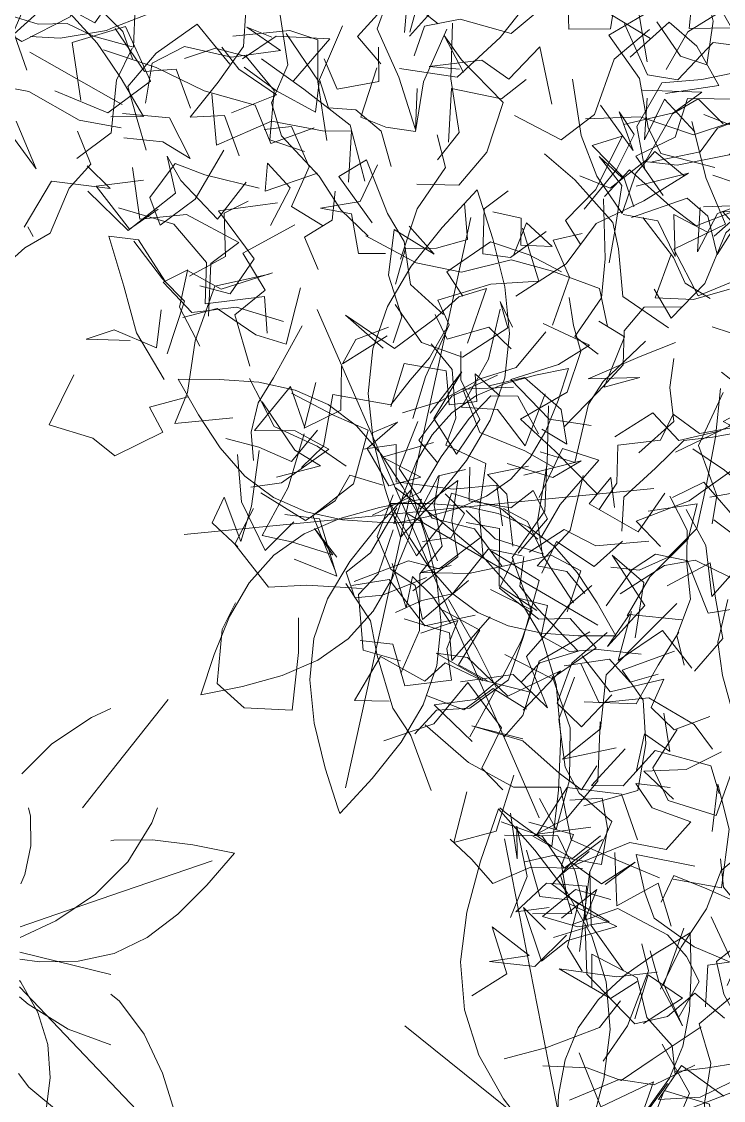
# Model space of a CAD drawing. Header units: metres. Extents: x 0 to 46.1, y -33.1 to 1.9.
# Drawn here: x 39.933 to 40.457, y -10.218 to -9.414 of the extents above; entities that cross this region are included whole.
import ezdxf

# ---------------------------------------------------------------- set-up
doc = ezdxf.new("R2010")
doc.units = ezdxf.units.M
doc.header["$LTSCALE"] = 0.02
doc.layers.add('AB_EXT_MASSIF', color=8, linetype='Continuous', lineweight=9)
doc.layers.add('BLOC_FEUILLAGE', color=7, linetype='Continuous', lineweight=13)
doc.layers.add('ARCHIBOOKS_ARBRE', color=7, linetype='Continuous')

# ---------------------------------------------------------------- blocks, each defined once
blk = doc.blocks.new('AB_ALPHA_7b87773eaf7dd805')
at = {"layer": 'BLOC_FEUILLAGE', "color": 8, "lineweight": 13, "true_color": 0x878787, "transparency": 33554572}
for points in [[(-1.9432, 0.1888), (-1.8709, 0.2701), (-1.7822, 0.2769), (-1.7895, 0.3814), (-1.8511, 0.4406), (-1.9128, 0.4147), (-2.0226, 0.4245)], [(-2.4242, 0.4027), (-2.458, 0.3501), (-2.427, 0.2421), (-2.4918, 0.2689), (-2.5302, 0.2136), (-2.6086, 0.2566), (-2.5844, 0.3381)], [(-1.5534, 0.4102), (-1.6059, 0.3287), (-1.5527, 0.3057), (-1.569, 0.2023), (-1.6466, 0.202), (-1.6481, 0.2623)], [(-2.4599, 0.1465), (-2.4777, 0.1974), (-2.5455, 0.264), (-2.5336, 0.319), (-2.468, 0.2927), (-2.4539, 0.3673), (-2.3782, 0.3481)], [(-1.5003, 0.1407), (-1.5188, 0.2464), (-1.5573, 0.338), (-1.609, 0.3725), (-1.6589, 0.3432)], [(-1.4689, 0.3665), (-1.4363, 0.3017), (-1.3923, 0.2772), (-1.3774, 0.2168), (-1.3891, 0.1352), (-1.4382, 0.1513), (-1.4827, 0.2153)], [(-2.4165, 0.355), (-2.4429, 0.2971), (-2.5402, 0.3029), (-2.5762, 0.2248), (-2.666, 0.179), (-2.7613, 0.2359), (-2.7706, 0.3072)], [(-2.4664, 0.3501), (-2.4551, 0.245), (-2.4581, 0.1682), (-2.5323, 0.1885), (-2.5817, 0.2121), (-2.6356, 0.2113), (-2.6841, 0.2258)], [(-2.261, -0.0344), (-2.2882, 0.0409), (-2.3526, 0.0378), (-2.3002, 0.103), (-2.253, 0.1694), (-2.2484, 0.2369), (-2.248, 0.3253)], [(-1.953, 0.1957), (-1.9446, 0.2896), (-1.8933, 0.2805), (-1.8392, 0.329), (-1.761, 0.2922), (-1.6642, 0.325)], [(-1.4944, 0.1841), (-1.5715, 0.2309), (-1.5846, 0.2969), (-1.6315, 0.3371)], [(-2.6293, 0.2392), (-2.6941, 0.1809), (-2.7442, 0.1844), (-2.8412, 0.1912), (-2.8409, 0.2524), (-2.9131, 0.258), (-2.8773, 0.3056)], [(-1.2695, 0.2115), (-1.3238, 0.2546), (-1.3355, 0.3058), (-1.4136, 0.2883), (-1.4224, 0.2032), (-1.342, 0.2043), (-1.3091, 0.1591)], [(-1.9292, 0.0911), (-1.9322, 0.0147), (-1.9636, 0.1122), (-2.004, 0.2027), (-1.9705, 0.2952)], [(-1.9429, 0.1961), (-1.9176, 0.2891), (-1.8684, 0.2754), (-1.8073, 0.2904)], [(-2.6468, 0.2777), (-2.6804, 0.1994), (-2.6894, 0.1238), (-2.7036, 0.029), (-2.6395, -0.0587), (-2.6764, 0.0303)], [(-1.8899, 0.2117), (-1.9652, 0.2712), (-2.0405, 0.1881), (-1.9968, 0.1369)], [(-1.9619, 0.1282), (-1.8549, 0.1126), (-1.7747, 0.1861), (-1.7124, 0.2655)], [(-1.9348, 0.1518), (-1.9156, 0.2074), (-1.8488, 0.2204), (-1.7543, 0.1936), (-1.6688, 0.2649)], [(-2.0207, -0.1839), (-2.0716, -0.1352), (-2.112, -0.0721), (-2.1818, 0.0027), (-2.201, 0.0646), (-2.17, 0.1352), (-2.187, 0.244)], [(-1.3745, -0.0559), (-1.4752, -0.0301), (-1.4985, 0.0184), (-1.5148, 0.1099), (-1.5717, 0.1903), (-1.4977, 0.2341)], [(-1.2335, 0.1153), (-1.3067, 0.1399), (-1.3615, 0.2362), (-1.4246, 0.1968), (-1.4652, 0.1265)], [(-2.481, 0.0175), (-2.5593, 0.0324), (-2.653, 0.0854), (-2.7572, 0.1055), (-2.7011, 0.1531), (-2.6845, 0.2058), (-2.6566, 0.1255)], [(-2.556, 0.0685), (-2.5724, 0.1767), (-2.473, 0.2068), (-2.4263, 0.1046), (-2.5056, 0.0456), (-2.6044, 0.0866)], [(-2.4924, 0.2031), (-2.4373, 0.1227), (-2.3787, 0.1273), (-2.3516, 0.0543)], [(-2.2785, 0.1367), (-2.339, 0.2109), (-2.4157, 0.1573), (-2.4683, 0.0946), (-2.4513, 0.0336), (-2.4346, -0.0241)], [(-2.1998, 0.1871), (-2.2467, 0.2057), (-2.1837, 0.162), (-2.2751, 0.1497), (-2.3628, 0.1692), (-2.4229, 0.1381), (-2.4356, 0.0636)], [(-1.9775, -0.0546), (-1.9962, 0.0116), (-2.0433, 0.0511), (-2.0943, 0.0554), (-2.1111, 0.1082), (-2.0682, 0.2082)], [(-2.0044, 0.1299), (-2.0343, 0.0377), (-1.9878, 0.0188), (-1.9326, 0.0107), (-1.9175, 0.1035), (-1.8742, 0.2019)], [(-1.8632, 0.2129), (-1.8664, 0.109), (-1.851, 0.0094), (-1.8912, -0.042)], [(-1.5427, 0.212), (-1.4997, 0.1169), (-1.4433, 0.1075), (-1.3776, 0.1769), (-1.2948, 0.1666), (-1.2322, 0.1462)], [(-1.5323, 0.1496), (-1.4594, 0.2149), (-1.4078, 0.1699), (-1.3669, 0.0969), (-1.4661, 0.0821)], [(-2.2725, 0.1889), (-2.1668, 0.1993), (-2.1144, 0.1822), (-2.1144, 0.1035), (-2.0976, -0.0061)], [(-2.1597, 0.1054), (-2.092, 0.1839), (-2.192, 0.1885), (-2.2546, 0.1462)], [(-2.1734, 0.1936), (-2.1119, 0.1031), (-2.1186, 0.0473), (-2.1912, 0.0865), (-2.2514, 0.1307)], [(-1.93, -0.0871), (-1.8517, -0.0892), (-1.7996, -0.0276), (-1.7687, 0.0651), (-1.8467, 0.1447), (-1.8787, 0.1899), (-1.8429, 0.1213)], [(-1.4964, 0.201), (-1.5623, 0.1459), (-1.5987, 0.0427), (-1.6606, -0.0047), (-1.7478, 0.0405)], [(-2.4603, 0.1662), (-2.4894, 0.1069), (-2.4995, 0.0082), (-2.5634, -0.0395)], [(-2.5139, 0.163), (-2.4159, 0.1303), (-2.3261, 0.087), (-2.231, 0.0602), (-2.2018, -0.0115), (-2.1211, 0.0176)], [(-2.1389, -0.0265), (-2.204, -0.0047), (-2.1958, 0.0872), (-2.2479, 0.1509), (-2.305, 0.1666), (-2.3628, 0.1474)], [(-2.275, 0.0459), (-2.1915, 0.0791), (-2.2618, 0.1271), (-2.293, 0.1683)], [(-2.1026, 0.1463), (-2.0785, 0.0902), (-2.0006, 0.1042), (-2.0013, 0.168)], [(-1.8504, 0.127), (-1.9068, 0.1323), (-1.8086, 0.1439), (-1.7582, 0.1086), (-1.7007, 0.1688), (-1.678, 0.0617)], [(-2.0269, -0.0819), (-2.0543, 0.0227), (-2.1404, 0.0901), (-2.2196, 0.1467)], [(-1.3057, 0.1275), (-1.3985, 0.1077), (-1.4732, 0.1018), (-1.5197, 0.0204), (-1.5047, -0.0595)], [(-1.3427, 0.1356), (-1.2907, 0.0473), (-1.3692, 0.0172), (-1.4015, -0.0269), (-1.492, -0.0456)], [(-1.871, -0.0089), (-1.865, 0.091), (-1.7722, 0.0721), (-1.7259, 0.108)], [(-1.6395, 0.1086), (-1.6238, 0.0038), (-1.5943, -0.0726), (-1.5472, -0.142), (-1.5214, -0.067), (-1.4861, -0.0263), (-1.4307, -0.0723)], [(-1.2089, 0.1184), (-1.2234, 0.0344), (-1.3256, 0.0714), (-1.4253, 0.0725), (-1.4485, 0.0007), (-1.5219, -0.035), (-1.4704, -0.1085)], [(-2.3121, 0.081), (-2.3033, -0.0144), (-2.201, 0.03), (-2.1057, 0.0125), (-2.0514, 0.0116), (-2.057, -0.0835)], [(-1.5443, 0.0241), (-1.4517, 0.0456), (-1.3985, 0.0846), (-1.5095, 0.0879)], [(-1.6258, -0.072), (-1.5694, -0.0949), (-1.5025, -0.0427), (-1.4532, 0.044), (-1.4054, 0.072), (-1.3588, 0.0254)], [(-1.5004, 0.073), (-1.5053, -0.0044), (-1.4681, 0.0713), (-1.4117, 0.0103)], [(-2.4784, 0.0443), (-2.3907, 0.0364), (-2.3525, -0.0396), (-2.4031, -0.0081), (-2.4762, -0.0007)], [(-1.6182, -0.1338), (-1.557, -0.0593), (-1.5248, 0.0055), (-1.5528, 0.0474), (-1.5263, -0.0247), (-1.5872, 0.0601)], [(-1.2803, -0.0432), (-1.2402, 0.0092), (-1.2844, 0.046), (-1.3429, 0.0281), (-1.4143, 0.0046), (-1.5138, 0.0386), (-1.6154, 0.0343)], [(-1.3947, 0.0428), (-1.309, 0.009), (-1.2566, -0.0873), (-1.3088, 0.0052), (-1.3479, -0.0326), (-1.4448, -0.0521), (-1.5057, -0.0452)], [(-1.2598, -0.2499), (-1.3418, -0.2694), (-1.4055, -0.2952), (-1.4509, -0.2085), (-1.3546, -0.162), (-1.3903, -0.0769), (-1.4174, 0.0299)], [(-2.5625, 0.0118), (-2.5373, -0.0502), (-2.578, -0.0949), (-2.6133, -0.1784), (-2.6606, -0.206), (-2.7114, -0.2514)], [(-2.2144, 0.0145), (-2.1636, 0.02), (-2.1304, -0.055), (-2.1634, -0.1287), (-2.1056, -0.1645)], [(-1.8922, 0.005), (-1.8764, -0.0561), (-1.9289, -0.1335), (-1.9603, -0.2274)], [(-1.6256, -0.1985), (-1.6528, -0.1551), (-1.596, -0.097), (-1.5474, 0.0025), (-1.603, -0.015), (-1.5434, -0.0762), (-1.5256, -0.1297)], [(-1.1501, -0.0089), (-1.2528, -0.0525), (-1.2986, -0.128), (-1.354, -0.178), (-1.3929, -0.2722), (-1.4555, -0.337), (-1.4876, -0.2832)], [(-1.1908, -0.0099), (-1.2794, -0.0409), (-1.2118, -0.0756), (-1.179, -0.1437), (-1.2691, -0.1399), (-1.3598, -0.1385), (-1.2982, -0.2075)], [(-2.543, -0.1002), (-2.4678, -0.1737), (-2.3796, -0.104), (-2.3951, -0.0348), (-2.37, -0.0801), (-2.3011, -0.1525), (-2.2482, -0.0833)], [(-2.2236, -0.0944), (-2.325, -0.0698), (-2.3804, -0.0484), (-2.4274, -0.1122), (-2.4085, -0.1637), (-2.3431, -0.1155), (-2.2896, -0.0239)], [(-1.4609, -0.3551), (-1.5456, -0.2967), (-1.5539, -0.2079), (-1.5642, -0.1589), (-1.6355, -0.0794), (-1.6917, -0.0307)], [(-1.5712, -0.234), (-1.5607, -0.1751), (-1.5476, -0.0896), (-1.5899, -0.0356), (-1.5477, -0.0751)], [(-2.5444, -0.0528), (-2.5013, -0.0956), (-2.6107, -0.0816), (-2.6617, -0.1675)], [(-2.4598, -0.0559), (-2.4461, -0.1525), (-2.3592, -0.144), (-2.2616, -0.1959), (-2.3138, -0.2352), (-2.3181, -0.3335)], [(-2.1152, -0.0666), (-2.2123, -0.1004), (-2.2079, -0.0483), (-2.1657, -0.0942), (-2.2023, -0.1642)], [(-1.9881, -0.2163), (-2.0385, -0.2165), (-2.0518, -0.1423), (-2.1096, -0.1323), (-2.0356, -0.1196), (-2.0032, -0.0513)], [(-2.0128, -0.1593), (-2.0753, -0.0732), (-2.0237, -0.0416), (-1.9848, -0.142), (-1.9534, -0.194), (-1.9419, -0.2741), (-1.88, -0.3301)], [(-2.4394, -0.08), (-2.5277, -0.0912), (-2.4655, -0.1709), (-2.4119, -0.134)], [(-1.5211, -0.0907), (-1.4232, -0.0669), (-1.5066, -0.1182), (-1.5953, -0.1606), (-1.6517, -0.2359), (-1.7453, -0.2959)], [(-1.3953, -0.1294), (-1.3097, -0.1265), (-1.4092, -0.1652), (-1.4583, -0.1274), (-1.5332, -0.0607), (-1.5801, -0.1105)], [(-1.1306, -0.3541), (-1.2009, -0.2844), (-1.2442, -0.1807), (-1.2974, -0.098), (-1.3781, -0.0706)], [(-1.7595, -0.0999), (-1.8043, -0.1332), (-1.8065, -0.217), (-1.7551, -0.2242), (-1.689, -0.1752)], [(-2.3536, -0.2586), (-2.2864, -0.2219), (-2.2892, -0.1416), (-2.2441, -0.119)], [(-2.0819, -0.1006), (-2.0878, -0.1543), (-2.1392, -0.1858), (-2.1137, -0.2465)], [(-1.5819, -0.1146), (-1.579, -0.2264), (-1.5856, -0.2992), (-1.6354, -0.3712), (-1.5919, -0.4042)], [(-1.5298, -0.1491), (-1.4262, -0.1131), (-1.3873, -0.1466), (-1.3702, -0.2187), (-1.3146, -0.131), (-1.3759, -0.1842)], [(-1.1575, -0.1969), (-1.2279, -0.2406), (-1.2287, -0.1678), (-1.299, -0.1158), (-1.3697, -0.1422), (-1.4068, -0.2132), (-1.4014, -0.1309)], [(-2.2085, -0.365), (-2.2138, -0.2965), (-2.3246, -0.3106), (-2.3216, -0.2336), (-2.3829, -0.1616), (-2.4859, -0.1314)], [(-2.1897, -0.1221), (-2.2994, -0.1369), (-2.233, -0.2266), (-2.2777, -0.2919), (-2.3343, -0.2766)], [(-1.9696, -0.2735), (-1.951, -0.2074), (-1.8933, -0.2063), (-1.8351, -0.1907), (-1.8409, -0.1227)], [(-1.7488, -0.2183), (-1.7252, -0.1596), (-1.6774, -0.2034), (-1.736, -0.201), (-1.7356, -0.1508), (-1.7884, -0.139)], [(-1.5453, -0.1435), (-1.4808, -0.1557), (-1.4481, -0.2222), (-1.4505, -0.1437), (-1.388, -0.1767)], [(-1.3833, -0.3006), (-1.4295, -0.2716), (-1.4517, -0.2238), (-1.5084, -0.1492)], [(-2.157, -0.1632), (-2.2544, -0.2159), (-2.2125, -0.2846), (-2.269, -0.331), (-2.2412, -0.4265)], [(-1.9742, -0.383), (-1.9575, -0.3347), (-1.9828, -0.2567), (-1.9722, -0.1715), (-1.8977, -0.2176), (-1.9441, -0.1653)], [(-1.7328, -0.1692), (-1.7023, -0.2683), (-1.7922, -0.2738), (-1.8908, -0.3034), (-1.8693, -0.3498), (-1.9134, -0.4465), (-1.9371, -0.5245)], [(-1.6771, -0.3499), (-1.6454, -0.2607), (-1.6759, -0.1919), (-1.6214, -0.1793)], [(-2.3997, -0.2673), (-2.4487, -0.1911), (-2.5041, -0.1843), (-2.4759, -0.2772), (-2.4523, -0.3645), (-2.4005, -0.4513)], [(-2.4576, -0.1933), (-2.4041, -0.2637), (-2.363, -0.3055), (-2.3949, -0.4034)], [(-2.0249, -0.1837), (-1.9313, -0.2339), (-1.8468, -0.2512), (-1.7538, -0.2284), (-1.677, -0.2494), (-1.5894, -0.2815), (-1.5746, -0.3524)], [(-1.6603, -0.251), (-1.7206, -0.2192), (-1.7924, -0.1945), (-1.8737, -0.2506), (-1.8441, -0.2962)], [(-1.4564, -0.2195), (-1.4856, -0.2989), (-1.4144, -0.3026), (-1.3468, -0.2829)], [(-2.3566, -0.247), (-2.4029, -0.2701), (-2.3493, -0.3263), (-2.2657, -0.3169), (-2.1786, -0.3436)], [(-2.2051, -0.2548), (-2.3062, -0.2774), (-2.3432, -0.3792), (-2.3572, -0.4758), (-2.3806, -0.5337), (-2.2731, -0.5228)], [(-2.3344, -0.3894), (-2.3725, -0.3168), (-2.3572, -0.2481), (-2.2946, -0.2832), (-2.1991, -0.2528)], [(-2.1467, -0.2807), (-2.1731, -0.3855), (-2.2301, -0.3683), (-2.302, -0.3189), (-2.3658, -0.3356)], [(-1.3791, -0.353), (-1.3113, -0.3757), (-1.2642, -0.332), (-1.2866, -0.2656), (-1.2307, -0.2934)], [(-1.9927, -0.3928), (-2.0627, -0.3318), (-1.9715, -0.3936), (-1.8976, -0.3391), (-1.8518, -0.2971), (-1.7999, -0.282), (-1.8351, -0.3835)], [(-1.6459, -0.2986), (-1.6379, -0.3508), (-1.6242, -0.3992), (-1.6494, -0.4748), (-1.7366, -0.5253), (-1.6721, -0.5851), (-1.5944, -0.664)], [(-2.4065, -0.3217), (-2.4153, -0.3925), (-2.4938, -0.3591), (-2.5464, -0.3763), (-2.4641, -0.3788)], [(-1.7517, -0.354), (-1.7742, -0.3058), (-1.7601, -0.3551), (-1.845, -0.4101), (-1.9211, -0.3824), (-1.9703, -0.3115)], [(-1.7748, -0.3205), (-1.7962, -0.4138), (-1.8467, -0.5033), (-1.7796, -0.5076), (-1.7277, -0.5754), (-1.6904, -0.4781)], [(-1.4371, -0.316), (-1.5059, -0.3164), (-1.5435, -0.3609), (-1.5454, -0.4243), (-1.592, -0.4745), (-1.6551, -0.5397)], [(-1.8956, -0.3302), (-1.8732, -0.3764), (-1.7954, -0.354), (-1.7541, -0.3944)], [(-2.2341, -0.6023), (-2.2385, -0.5499), (-2.2258, -0.495), (-2.1968, -0.4485), (-2.1433, -0.3515)], [(-1.8765, -0.3591), (-1.906, -0.4108), (-1.9424, -0.4526), (-1.9783, -0.4985), (-2.0861, -0.4796), (-2.1035, -0.5755), (-2.1451, -0.6156)], [(-1.9854, -0.3701), (-2.0684, -0.4222), (-2.0435, -0.3768), (-1.9826, -0.3539)], [(-1.6046, -0.5373), (-1.6832, -0.5252), (-1.7549, -0.4514), (-1.6659, -0.4233), (-1.608, -0.3877), (-1.6943, -0.3468)], [(-1.4478, -0.3827), (-1.5138, -0.4087), (-1.6107, -0.4505), (-1.5144, -0.448), (-1.5807, -0.4655), (-1.5426, -0.3721), (-1.5907, -0.3425)], [(-1.9566, -0.5137), (-1.8868, -0.4928), (-1.8118, -0.4504), (-1.7447, -0.4288), (-1.6896, -0.3629)], [(-1.5034, -0.3803), (-1.5828, -0.455), (-1.6098, -0.4972), (-1.6352, -0.6063), (-1.7001, -0.5866)], [(-1.8478, -0.3992), (-1.8481, -0.452), (-1.8124, -0.5262), (-1.8561, -0.591), (-1.8979, -0.5242), (-1.8459, -0.4372), (-1.9048, -0.514)], [(-1.9033, -0.385), (-1.8639, -0.4331), (-1.8572, -0.5234), (-1.8758, -0.5739), (-1.8015, -0.6084), (-1.8139, -0.6976), (-1.8062, -0.7836)], [(-1.7742, -0.4825), (-1.8209, -0.4407), (-1.818, -0.4927), (-1.8693, -0.4986), (-1.8751, -0.4353), (-1.9536, -0.4214), (-1.978, -0.5024)], [(-1.5162, -0.5884), (-1.4505, -0.5299), (-1.4582, -0.4665), (-1.4509, -0.4125)], [(-2.1178, -0.4571), (-2.1399, -0.5425), (-2.0717, -0.5085), (-2.0701, -0.4267)], [(-1.362, -0.4376), (-1.2904, -0.4939), (-1.3589, -0.5301), (-1.2641, -0.5798), (-1.2984, -0.6758), (-1.2782, -0.7691), (-1.2386, -0.8112)], [(-2.3565, -0.484), (-2.4282, -0.5032), (-2.4035, -0.5496), (-2.4925, -0.5938), (-2.5335, -0.5607), (-2.6154, -0.5361), (-2.5693, -0.4429)], [(-2.2417, -0.4495), (-2.196, -0.5392), (-2.1155, -0.5758), (-2.0613, -0.6134)], [(-1.8908, -0.6074), (-1.926, -0.5648), (-1.8648, -0.4828), (-1.7794, -0.4435)], [(-1.7952, -0.463), (-1.7293, -0.4479), (-1.6611, -0.5076), (-1.6503, -0.5719), (-1.6969, -0.5443)], [(-2.1384, -0.5414), (-2.1652, -0.4648), (-2.2323, -0.5468), (-2.1568, -0.5475), (-2.0937, -0.5812), (-2.1818, -0.6442), (-2.2395, -0.6522)], [(-2.0826, -0.8067), (-2.1238, -0.7051), (-2.0476, -0.6463), (-2.0207, -0.5462), (-2.0837, -0.5189), (-2.1632, -0.4772)], [(-2.0126, -0.7044), (-1.9238, -0.6618), (-1.8844, -0.5954), (-1.8324, -0.5241), (-1.7916, -0.4817), (-1.7413, -0.4827), (-1.703, -0.5527)], [(-1.7495, -0.4658), (-1.8438, -0.4697), (-1.8127, -0.5503), (-1.7287, -0.5842), (-1.675, -0.6152)], [(-1.5681, -0.8014), (-1.5156, -0.8073), (-1.4611, -0.783), (-1.4079, -0.7294), (-1.3903, -0.6501), (-1.3734, -0.5593), (-1.3636, -0.4684)], [(-1.3586, -0.4756), (-1.4048, -0.5746), (-1.3709, -0.6681), (-1.3791, -0.7207)], [(-2.1913, -0.6338), (-2.1092, -0.6122), (-2.1571, -0.583), (-2.2179, -0.493)], [(-1.6847, -0.5006), (-1.6868, -0.6076), (-1.7046, -0.7164), (-1.6958, -0.7791), (-1.6378, -0.8681)], [(-1.4476, -0.5873), (-1.348, -0.5393), (-1.3063, -0.4897), (-1.233, -0.4913), (-1.2691, -0.5373), (-1.2798, -0.6247)], [(-1.5899, -0.6938), (-1.5571, -0.6448), (-1.5549, -0.574), (-1.4754, -0.5649), (-1.4518, -0.5164), (-1.4028, -0.5522), (-1.2936, -0.5328)], [(-1.5605, -0.5582), (-1.4902, -0.5134), (-1.4416, -0.5655), (-1.3637, -0.5471)], [(-1.1973, -0.5201), (-1.2989, -0.545), (-1.3789, -0.5588), (-1.4321, -0.565), (-1.4848, -0.6171), (-1.5438, -0.6707), (-1.5475, -0.734)], [(-2.0129, -0.5509), (-1.9656, -0.5308), (-2.0225, -0.5803), (-1.9822, -0.6495), (-1.9225, -0.6333), (-1.9936, -0.5963), (-1.899, -0.5688)], [(-1.9277, -0.53), (-1.9627, -0.6175), (-1.9011, -0.7102), (-1.8224, -0.7301), (-1.771, -0.8005)], [(-2.2859, -0.5618), (-2.2244, -0.5775), (-2.1636, -0.6046), (-2.1148, -0.5458)], [(-2.1396, -0.5528), (-2.1698, -0.6527), (-2.2179, -0.7424), (-2.1633, -0.7545), (-2.0865, -0.7784), (-2.1205, -0.7292), (-2.079, -0.7827)], [(-2.0301, -0.5817), (-1.9682, -0.573), (-1.9685, -0.6424), (-1.8623, -0.6562), (-1.7804, -0.6484), (-1.7701, -0.7246)], [(-1.7021, -0.6714), (-1.6586, -0.5804), (-1.5903, -0.6019), (-1.6624, -0.6846), (-1.6984, -0.747)], [(-1.4532, -0.6715), (-1.3948, -0.6431), (-1.3246, -0.724), (-1.2868, -0.6805), (-1.3564, -0.6203), (-1.4152, -0.5808)], [(-2.224, -0.5836), (-2.2379, -0.6876), (-2.2577, -0.7534), (-2.2888, -0.6712), (-2.3114, -0.7186), (-2.2636, -0.7638)], [(-2.2639, -0.5913), (-2.2568, -0.6794), (-2.2123, -0.7701), (-2.1591, -0.7168)], [(-1.7617, -0.6084), (-1.6766, -0.6345), (-1.6233, -0.6031), (-1.7302, -0.6297)], [(-1.8911, -0.7897), (-1.927, -0.7019), (-1.8895, -0.6314), (-1.8393, -0.6192)], [(-1.8312, -0.6151), (-1.8325, -0.6775), (-1.7548, -0.6906), (-1.7132, -0.6586), (-1.6864, -0.7116), (-1.7407, -0.7753)], [(-1.7508, -0.762), (-1.762, -0.665), (-1.7983, -0.6289), (-1.7218, -0.613)], [(-1.6873, -0.6076), (-1.6915, -0.6964), (-1.7521, -0.7831), (-1.7157, -0.8855)], [(-1.4758, -0.7626), (-1.5207, -0.7154), (-1.4221, -0.6775), (-1.3378, -0.6174), (-1.3247, -0.6724)], [(-2.2205, -0.663), (-2.1374, -0.7146), (-2.0821, -0.6775), (-2.0544, -0.63), (-1.9932, -0.6483)], [(-1.9598, -0.999), (-1.9251, -0.9198), (-1.924, -0.8141), (-1.8824, -0.7624), (-1.8976, -0.6864), (-1.8883, -0.6318)], [(-1.9242, -0.6926), (-1.8532, -0.6401), (-1.8647, -0.7142), (-1.8531, -0.782), (-1.937, -0.8457)], [(-1.6164, -0.8506), (-1.6502, -0.8096), (-1.7057, -0.7991), (-1.6442, -0.733), (-1.62, -0.6307)], [(-1.5611, -0.69), (-1.5682, -0.6344), (-1.6083, -0.6832), (-1.5172, -0.7354), (-1.4678, -0.6632)], [(-1.9716, -0.7069), (-1.9306, -0.7802), (-1.8817, -0.7187), (-1.8654, -0.6637), (-1.772, -0.6924), (-1.7042, -0.7491)], [(-1.3763, -0.713), (-1.3122, -0.7612), (-1.303, -0.8165), (-1.267, -0.7462), (-1.2962, -0.6556), (-1.3839, -0.6708)], [(-1.8336, -0.8264), (-1.919, -0.8991), (-1.9327, -0.8355), (-1.9784, -0.8054), (-2.0039, -0.7442), (-1.9741, -0.6668)], [(-1.8768, -0.6646), (-1.8408, -0.7011), (-1.8658, -0.7464), (-1.9192, -0.7533)], [(-1.5375, -0.8923), (-1.4954, -0.8197), (-1.4243, -0.7487), (-1.4071, -0.6834), (-1.4987, -0.6969)], [(-1.4583, -0.669), (-1.4262, -0.7323), (-1.4267, -0.787), (-1.3865, -0.8872), (-1.2905, -0.8717), (-1.2194, -0.883)], [(-2.0317, -0.8411), (-2.1348, -0.8352), (-2.2061, -0.8388), (-2.2689, -0.7585), (-2.2345, -0.6923)], [(-2.1582, -0.7868), (-2.079, -0.8181), (-2.111, -0.7115), (-2.176, -0.7033)], [(-1.9117, -0.8205), (-1.994, -0.8534), (-2.0452, -0.8587), (-2.0617, -0.8109), (-2.0163, -0.775), (-1.9669, -0.6908)], [(-1.8378, -0.6957), (-1.7837, -0.7489), (-1.6943, -0.7774), (-1.7235, -0.7165), (-1.7681, -0.692)], [(-1.3205, -0.7887), (-1.3801, -0.856), (-1.3911, -0.7609), (-1.4278, -0.6938)], [(-1.8381, -0.718), (-1.7755, -0.7295), (-1.7764, -0.8364), (-1.7061, -0.8821)], [(-1.9737, -0.7318), (-2.0022, -0.8138), (-2.0384, -0.8524), (-2.0301, -0.9563), (-1.9602, -0.976)], [(-1.7204, -0.7737), (-1.655, -0.7312), (-1.5962, -0.7615), (-1.4974, -0.753)], [(-2.0467, -0.8282), (-1.9455, -0.7896), (-1.8884, -0.8047), (-1.8095, -0.7446)], [(-1.5462, -0.753), (-1.5991, -0.8003), (-1.6696, -0.7534), (-1.6966, -0.8127)], [(-1.7332, -0.7806), (-1.7971, -0.768), (-1.8635, -0.8509), (-1.9204, -0.8638), (-1.9695, -0.8858)], [(-1.7905, -0.7718), (-1.702, -0.8264), (-1.7315, -0.9329), (-1.7591, -1.0114), (-1.8312, -1.0642), (-1.8929, -1.0678), (-1.9334, -1.1123)], [(-1.866, -0.7982), (-1.9229, -0.8112), (-1.8326, -0.8133), (-1.7308, -0.7913), (-1.6797, -0.779), (-1.624, -0.8081), (-1.6496, -0.8845)], [(-1.7304, -0.7813), (-1.7376, -0.837), (-1.7047, -0.8788), (-1.6293, -0.9582), (-1.7006, -0.9796), (-1.7361, -1.0167)], [(-1.4314, -0.9839), (-1.4455, -0.9288), (-1.4199, -0.8613), (-1.4269, -0.7893), (-1.4851, -0.7773), (-1.5282, -0.8059), (-1.5769, -0.8738)], [(-1.4359, -0.8995), (-1.5334, -0.89), (-1.5746, -0.9493), (-1.5046, -0.8732), (-1.5656, -0.7793), (-1.5064, -0.8303), (-1.5228, -0.9331)], [(-1.9756, -0.7945), (-1.9497, -0.8775), (-1.9381, -0.8186), (-1.9006, -0.8556), (-1.8667, -0.9062)], [(-1.7497, -0.7862), (-1.7758, -0.8406), (-1.7027, -0.8982), (-1.6443, -0.8971), (-1.5956, -0.9517), (-1.6779, -1.0092), (-1.7656, -0.9644)], [(-1.5507, -0.8511), (-1.4679, -0.7984), (-1.4108, -0.7882), (-1.3186, -0.8338), (-1.2647, -0.8552), (-1.2458, -0.9441)], [(-1.4632, -0.8362), (-1.383, -0.7933), (-1.3733, -0.8591), (-1.3593, -0.9345), (-1.4122, -0.9952)], [(-2.051, -0.8358), (-1.9811, -0.8242), (-1.9148, -0.9107), (-1.8214, -0.8909)], [(-2.0621, -0.8317), (-2.0163, -0.9014), (-2.004, -0.9662), (-1.9743, -1.0641), (-1.9411, -1.1153), (-1.9032, -1.2182)], [(-1.7925, -0.843), (-1.7149, -0.8819), (-1.7346, -0.9384), (-1.7704, -1.0058), (-1.8214, -1.0485), (-1.8977, -1.0583), (-1.8268, -1.1264)], [(-1.6034, -0.8356), (-1.6464, -0.8725), (-1.6795, -0.9154), (-1.7252, -0.9679), (-1.6863, -1.0636), (-1.7505, -1.0017), (-1.8484, -1.0152)], [(-1.8313, -1.1181), (-1.7812, -1.027), (-1.8174, -0.9549), (-1.8708, -0.8617)], [(-1.7401, -0.8591), (-1.6861, -0.873), (-1.6979, -0.9293), (-1.6455, -0.9584), (-1.5917, -0.9549), (-1.5117, -0.9639)], [(-1.35, -0.862), (-1.3688, -0.9413), (-1.3599, -1.0033), (-1.3366, -1.0894)], [(-2.1507, -0.896), (-2.1501, -0.9607), (-2.162, -1.0681), (-2.2519, -1.064), (-2.3019, -1.0184), (-2.2925, -0.9175), (-2.2681, -0.8681)], [(-1.8814, -0.8815), (-1.8124, -0.9188), (-1.8519, -0.9834), (-1.7978, -1.0134)], [(-1.5582, -1.1384), (-1.6584, -1.1592), (-1.5872, -1.103), (-1.5772, -1.0021), (-1.523, -0.9471), (-1.4452, -0.8694)], [(-1.417, -0.9896), (-1.4718, -0.9193), (-1.5544, -0.9753), (-1.53, -0.8839)], [(-2.0353, -0.9382), (-1.9745, -0.945), (-1.952, -1.0229), (-1.8655, -1.012), (-1.8739, -0.9528), (-1.8535, -0.9008), (-1.9221, -0.9243)], [(-1.9535, -0.8979), (-1.8688, -0.9238), (-1.8644, -0.9752), (-1.793, -0.8938)], [(-1.767, -1.1178), (-1.7322, -1.0779), (-1.702, -0.9769), (-1.6075, -0.9219)], [(-1.5664, -1.0396), (-1.6231, -1.0992), (-1.6683, -1.0552), (-1.6411, -0.9804), (-1.575, -0.9235)], [(-1.6181, -1.0524), (-1.5212, -1.0562), (-1.4798, -0.9843), (-1.4416, -0.9229)], [(-1.7316, -1.0681), (-1.6619, -0.9948), (-1.7599, -1.0421), (-1.8352, -0.9697), (-1.8938, -0.9618), (-1.8042, -1.0126), (-1.7139, -1.0357)], [(-1.4498, -0.9578), (-1.5469, -0.9935), (-1.5078, -1.0492), (-1.5029, -1.1307), (-1.518, -1.2179), (-1.6184, -1.2462)], [(-1.8068, -1.0132), (-1.8768, -0.9801), (-1.9149, -1.0138), (-1.9975, -0.9679), (-2.0463, -1.05), (-1.9815, -1.0514)], [(-1.4797, -1.0012), (-1.5324, -1.0161), (-1.5708, -0.9733), (-1.6551, -0.9856)], [(-1.6234, -0.9826), (-1.5897, -1.0543), (-1.4973, -1.0451), (-1.4126, -1.0947), (-1.3788, -1.1407)], [(-1.6219, -0.9668), (-1.5693, -1.0337), (-1.4694, -1.0105), (-1.493, -1.0633), (-1.4501, -1.1047), (-1.3839, -1.0801)], [(-1.701, -1.2328), (-1.6701, -1.2905), (-1.6451, -1.1984), (-1.644, -1.101), (-1.6773, -1.005)], [(-1.9912, -1.1254), (-1.8984, -1.0935), (-1.8349, -1.0163), (-1.7719, -1.1012), (-1.8084, -1.1764), (-1.7693, -1.2169)], [(-1.6073, -1.3693), (-1.5666, -1.2758), (-1.6271, -1.2227), (-1.6531, -1.1746), (-1.6649, -1.0851), (-1.6362, -1.0067)], [(-1.7251, -1.0662), (-1.7874, -1.028), (-1.8425, -1.0675), (-1.9119, -1.0405)], [(-1.5207, -1.1833), (-1.5057, -1.1123), (-1.4583, -1.1452), (-1.4694, -1.0735)], [(-1.9144, -1.0957), (-1.8338, -1.1656), (-1.7495, -1.2117), (-1.662, -1.2118), (-1.642, -1.3099), (-1.5684, -1.3427), (-1.4776, -1.3805)], [(-1.5945, -1.1717), (-1.6226, -1.2165), (-1.6648, -1.1857), (-1.7322, -1.1253), (-1.8272, -1.0974), (-1.7323, -1.1216)], [(-1.588, -1.0901), (-1.5922, -1.2006), (-1.6493, -1.2686), (-1.7139, -1.303), (-1.6398, -1.3448), (-1.5873, -1.3026)], [(-1.4444, -1.1041), (-1.49, -1.1757), (-1.4615, -1.2368), (-1.3719, -1.2648), (-1.3446, -1.1878), (-1.275, -1.1939), (-1.2471, -1.1498)], [(-1.366, -1.2238), (-1.3819, -1.1721), (-1.4858, -1.1432), (-1.5453, -1.2093), (-1.6041, -1.2085), (-1.5418, -1.1402)], [(-1.3621, -1.1455), (-1.4276, -1.1785), (-1.5067, -1.1819), (-1.4517, -1.2341)], [(-1.7491, -1.1895), (-1.7818, -1.2938), (-1.8611, -1.3151), (-1.8364, -1.2201)], [(-1.4579, -1.212), (-1.5215, -1.2049), (-1.4914, -1.2501), (-1.4194, -1.2762), (-1.4652, -1.3277), (-1.533, -1.3147), (-1.6348, -1.3566)], [(-1.4519, -1.383), (-1.3621, -1.3992), (-1.3474, -1.2899), (-1.3689, -1.2063), (-1.3793, -1.2945)], [(-1.6058, -1.2864), (-1.7057, -1.2992), (-1.6496, -1.2124), (-1.5482, -1.2249), (-1.5187, -1.3101)], [(-1.7284, -1.3508), (-1.6766, -1.3393), (-1.5859, -1.3557), (-1.5742, -1.288), (-1.5844, -1.2319), (-1.6447, -1.2361)], [(-1.7554, -1.2601), (-1.7431, -1.3454), (-1.7433, -1.2843), (-1.724, -1.3783), (-1.7553, -1.4548)], [(-1.7729, -1.2766), (-1.6956, -1.3035), (-1.6554, -1.363), (-1.584, -1.3091)], [(-1.7251, -1.3291), (-1.7006, -1.4154), (-1.6491, -1.4219), (-1.6599, -1.3572), (-1.6381, -1.3001), (-1.7211, -1.277)], [(-1.6748, -1.4922), (-1.6102, -1.4722), (-1.6348, -1.3691), (-1.6673, -1.3025), (-1.7664, -1.301)], [(-1.621, -1.3635), (-1.7173, -1.3606), (-1.7884, -1.3914), (-1.8279, -1.346), (-1.8675, -1.3089)], [(-1.2506, -1.3451), (-1.3146, -1.3271), (-1.3627, -1.3672), (-1.3896, -1.4383), (-1.4373, -1.5098), (-1.4754, -1.5881)], [(-1.4746, -1.4262), (-1.4509, -1.3762), (-1.389, -1.4014), (-1.3289, -1.4283), (-1.2967, -1.3287), (-1.2215, -1.3255), (-1.3019, -1.3082)], [(-1.6087, -1.3317), (-1.6619, -1.3756), (-1.6409, -1.4471), (-1.7142, -1.4481)], [(-1.561, -1.3334), (-1.5568, -1.433), (-1.48, -1.3909), (-1.4559, -1.4707)], [(-1.335, -1.5423), (-1.4128, -1.5094), (-1.4872, -1.4557), (-1.5049, -1.4082), (-1.5208, -1.337), (-1.4117, -1.3587)], [(-1.3512, -1.5817), (-1.3123, -1.4918), (-1.2338, -1.426), (-1.2874, -1.4841), (-1.3585, -1.3979), (-1.3639, -1.3451)], [(-1.5787, -1.3934), (-1.523, -1.3515), (-1.5858, -1.392), (-1.6415, -1.3523), (-1.6764, -1.3914)], [(-1.5446, -1.5539), (-1.6048, -1.4698), (-1.6071, -1.3683), (-1.6195, -1.4662), (-1.6266, -1.5184)], [(-1.6829, -1.4359), (-1.745, -1.4444), (-1.6879, -1.3907), (-1.6137, -1.3964), (-1.6164, -1.4589), (-1.5944, -1.4028), (-1.6601, -1.4557)], [(-1.6484, -1.4161), (-1.5712, -1.4631), (-1.6296, -1.4723), (-1.6957, -1.4529), (-1.6338, -1.4027), (-1.5682, -1.4209)], [(-1.6793, -1.3912), (-1.6291, -1.4292), (-1.649, -1.5096), (-1.6218, -1.5549)], [(-1.6465, -1.4289), (-1.5573, -1.4716), (-1.6488, -1.4973), (-1.6974, -1.5361), (-1.7312, -1.4359), (-1.6902, -1.4773)], [(-1.6402, -1.4679), (-1.555, -1.4382), (-1.4629, -1.4873), (-1.4273, -1.5273), (-1.4036, -1.5743), (-1.4411, -1.6392)], [(-1.2437, -1.4703), (-1.3422, -1.4395), (-1.3372, -1.5488), (-1.3814, -1.4536)], [(-1.6509, -1.4879), (-1.7097, -1.5459), (-1.7946, -1.5366), (-1.7205, -1.5254), (-1.7895, -1.4721), (-1.7623, -1.56), (-1.8276, -1.6007)], [(-1.3563, -1.6422), (-1.4116, -1.5961), (-1.4623, -1.6394), (-1.5232, -1.6527), (-1.5613, -1.614), (-1.6132, -1.5604), (-1.6158, -1.4714)], [(-1.4322, -1.4749), (-1.4693, -1.5797), (-1.4345, -1.6569), (-1.479, -1.5743), (-1.4952, -1.5169)], [(-1.3226, -1.6611), (-1.3575, -1.5978), (-1.3713, -1.537), (-1.2947, -1.4769), (-1.2481, -1.541), (-1.1585, -1.5306), (-1.1987, -1.5836)], [(-1.5104, -1.504), (-1.4981, -1.5541), (-1.5371, -1.6566), (-1.5822, -1.7228)], [(-1.6034, -1.584), (-1.6037, -1.523), (-1.5193, -1.5671), (-1.501, -1.6409), (-1.454, -1.6939), (-1.4485, -1.7474)], [(-1.2604, -1.6738), (-1.2035, -1.6316), (-1.2341, -1.5644), (-1.2915, -1.5301), (-1.3873, -1.5433), (-1.3917, -1.6216)], [(-1.5189, -1.5741), (-1.5691, -1.6055), (-1.6646, -1.5505), (-1.5571, -1.5656), (-1.4816, -1.5569)], [(-1.5074, -1.6521), (-1.4346, -1.605), (-1.4985, -1.5614), (-1.5234, -1.6435)], [(-1.4498, -1.7427), (-1.3877, -1.7348), (-1.2792, -1.7175), (-1.3206, -1.6176), (-1.2979, -1.5666)], [(-1.3233, -1.5861), (-1.4033, -1.6532), (-1.382, -1.7263), (-1.3938, -1.8009), (-1.3909, -1.8547), (-1.3138, -1.864)], [(-1.5505, -1.6103), (-1.5892, -1.6601), (-1.6877, -1.6973), (-1.7671, -1.7182)], [(-1.3997, -1.6586), (-1.4912, -1.7196), (-1.5489, -1.7589), (-1.6126, -1.7348), (-1.6952, -1.7315)], [(-1.3326, -1.8153), (-1.4104, -1.8684), (-1.5218, -1.8551), (-1.4887, -1.761), (-1.5868, -1.8079), (-1.6275, -1.7069)], [(-1.4725, -1.691), (-1.4215, -1.7826), (-1.4436, -1.8332), (-1.5367, -1.8618), (-1.4859, -1.9309), (-1.483, -2.0389), (-1.5541, -2.0351)], [(-1.4114, -1.7301), (-1.4874, -1.7665), (-1.5526, -1.7568), (-1.6452, -1.7956)], [(-1.3142, -1.7469), (-1.4018, -1.7896), (-1.4791, -1.7943), (-1.4367, -1.7304), (-1.3573, -1.7876)], [(-1.4624, -1.7643), (-1.518, -1.84), (-1.5703, -1.8445), (-1.5041, -1.8705), (-1.4687, -1.7771), (-1.3844, -1.8026), (-1.3789, -1.8526)]]:
    blk.add_lwpolyline(points, dxfattribs=at)

msp = doc.modelspace()

# ---------------------------------------------------------------- linework, layer by layer
at = {"layer": 'AB_EXT_MASSIF', "lineweight": 9, "true_color": 0x606060, "transparency": 33554597}
for points in [[(40, -9.32509), (40.02663, -9.33226), (40.06226, -9.34744), (40.09807, -9.3657), (40.0645, -9.3878), (40.03076, -9.40682), (40, -9.41888)], [(39.94013, -9.38795), (39.94654, -9.39066), (39.96968, -9.40757), (39.98982, -9.42978), (40, -9.44475)], [(40, -9.41888), (39.99671, -9.42017), (39.96225, -9.42611), (39.93972, -9.42476)], [(39.93959, -9.43647), (40, -9.47073)], [(40, -9.44475), (40.00766, -9.45603), (40.02426, -9.48448), (40, -9.48475)], [(40, -9.47073), (40.00841, -9.4755)], [(40.21601, -9.79814), (40.2043, -9.76161), (40.19545, -9.7257), (40.1919, -9.69097), (40.19528, -9.65776), (40.20615, -9.62619), (40.22394, -9.59615), (40.24704, -9.56728), (40.273, -9.53903), (40.28472, -9.57556), (40.29357, -9.61147), (40.29711, -9.6462), (40.29374, -9.67941), (40.28287, -9.71098), (40.26507, -9.74102), (40.24197, -9.76989), (40.21601, -9.79814)], [(40.22, -9.78), (40.26844, -9.55976)], [(39.93815, -9.5668), (39.94192, -9.57398)], [(40.22, -9.78), (40.15374, -9.62829)], [(40.21087, -9.7881), (40.21876, -9.76415), (40.22792, -9.74164), (40.23945, -9.7218), (40.25408, -9.70545), (40.27205, -9.69287), (40.29312, -9.68377), (40.31656, -9.67734), (40.34127, -9.67235), (40.33339, -9.6963), (40.32422, -9.71881), (40.31269, -9.73865), (40.29807, -9.755), (40.28009, -9.76759), (40.25902, -9.77668), (40.23559, -9.78311), (40.21087, -9.7881)], [(40.23278, -9.7875), (40.20217, -9.78738), (40.17274, -9.78524), (40.1455, -9.77937), (40.12113, -9.76862), (40.09985, -9.75258), (40.08144, -9.73167), (40.06522, -9.70702), (40.05019, -9.68035), (40.08081, -9.68047), (40.11023, -9.68261), (40.13747, -9.68848), (40.16184, -9.69923), (40.18312, -9.71527), (40.20153, -9.73618), (40.21775, -9.76083), (40.23278, -9.7875)], [(40.16922, -10), (40.15973, -9.97039), (40.15149, -9.93696), (40.14818, -9.90461), (40.15133, -9.87368), (40.16145, -9.84428), (40.17803, -9.8163), (40.19954, -9.78941), (40.22372, -9.76311)], [(40.22372, -9.76311), (40.23463, -9.79713), (40.24287, -9.83057), (40.24617, -9.86292), (40.24302, -9.89385), (40.2329, -9.92324), (40.21633, -9.95122), (40.19482, -9.97811), (40.1747, -10)], [(40.21181, -9.76126), (40.2459, -9.78622), (40.27702, -9.81248), (40.30267, -9.84113), (40.32116, -9.87291), (40.3319, -9.90807), (40.33549, -9.94635), (40.33361, -9.98703), (40.33211, -10)], [(40.22, -9.78), (40.40474, -9.7619)], [(40.23152, -9.76977), (40.22157, -9.80001), (40.21, -9.82842), (40.19544, -9.85347), (40.17698, -9.87411), (40.15429, -9.89), (40.12769, -9.90149), (40.0981, -9.90961), (40.0669, -9.9159), (40.07685, -9.88567), (40.08842, -9.85725), (40.10298, -9.83221), (40.12145, -9.81156), (40.14414, -9.79567), (40.17074, -9.78419), (40.20032, -9.77607), (40.23152, -9.76977)], [(40.20822, -9.77309), (40.23643, -9.7732), (40.26356, -9.77517), (40.28866, -9.78058), (40.31112, -9.79049), (40.33072, -9.80527), (40.34769, -9.82454), (40.36264, -9.84725), (40.37649, -9.87183), (40.34828, -9.87172), (40.32116, -9.86975), (40.29606, -9.86434), (40.27359, -9.85443), (40.25399, -9.83965), (40.23702, -9.82038), (40.22208, -9.79767), (40.20822, -9.77309)], [(40.22, -9.78), (40.05456, -9.79621)], [(40.22, -9.78), (40.17488, -9.98511)], [(40.22, -9.78), (40.31609, -10)], [(40.22, -9.78), (40.36303, -9.86393)], [(40, -9.9733), (40.04271, -9.91917)], [(39.93361, -9.97478), (39.95584, -9.95246), (39.98559, -9.93278), (40, -9.92592)], [(39.97892, -10), (40, -9.9733)], [(39.93854, -10), (39.93997, -10.00633), (39.94037, -10.02834), (39.93573, -10.04986), (39.9327, -10.05673)], [(40.03469, -10), (40.03053, -10.0114), (40.01262, -10.04042), (40, -10.05309)], [(40.1747, -10), (40.17064, -10.00441), (40.16922, -10)], [(40.34384, -10.2795), (40.31673, -10.24867), (40.29271, -10.21723), (40.27438, -10.18466), (40.2635, -10.15064), (40.26068, -10.11503), (40.2653, -10.07795), (40.27562, -10.03975), (40.28902, -10.00095), (40.31613, -10.03178), (40.34015, -10.06322), (40.35847, -10.09578), (40.36935, -10.12981), (40.37218, -10.16542), (40.36756, -10.2025), (40.35724, -10.24069), (40.34384, -10.2795)], [(40.33211, -10), (40.32876, -10.029), (40.29467, -10.00403), (40.28989, -10)], [(40.31609, -10), (40.3194, -10.00758)], [(40, -10.02477), (40.00214, -10.0243), (40.03089, -10.02392), (40.06108, -10.02777), (40.09207, -10.0339), (40.07142, -10.0578), (40.04998, -10.07942), (40.0271, -10.09681), (40.00231, -10.10868), (40, -10.10918)], [(40.34, -10.26), (40.29341, -10.02323)], [(40, -10.06559), (40.07554, -10.03959)], [(40, -10.05309), (39.98855, -10.06459), (39.9588, -10.08426), (39.93226, -10.09691)], [(39.93235, -10.08887), (40, -10.06559)], [(40.33308, -10.27254), (40.3324, -10.24296), (40.33371, -10.21447), (40.33867, -10.188), (40.34843, -10.16417), (40.36337, -10.1432), (40.3831, -10.12487), (40.4065, -10.10856), (40.43188, -10.09334), (40.43256, -10.12292), (40.43125, -10.15141), (40.42629, -10.17788), (40.41653, -10.20171), (40.40159, -10.22268), (40.38186, -10.24102), (40.35846, -10.25733), (40.33308, -10.27254)], [(40, -10.10918), (39.97547, -10.11457), (39.94672, -10.11495), (39.93208, -10.11309)], [(39.93213, -10.10786), (40, -10.12444)], [(39.9319, -10.12882), (39.93279, -10.13), (39.94544, -10.15277), (39.95289, -10.17653), (39.95472, -10.20136), (39.95135, -10.22719), (39.94401, -10.25377), (39.93451, -10.28077), (39.93027, -10.27589)], [(39.93185, -10.13352), (40, -10.20524)], [(40, -10.13906), (40.00626, -10.14429), (40.02478, -10.16892), (40.03855, -10.19806), (40.04869, -10.23064), (40.05687, -10.2651), (40.02288, -10.25517), (40, -10.24675)], [(40, -10.17685), (39.99985, -10.17683), (39.96823, -10.16511), (39.93831, -10.14643), (39.93177, -10.14094)], [(40.34, -10.26), (40.2192, -10.16264)], [(40, -10.24675), (39.99085, -10.24338), (39.96245, -10.22814), (39.9388, -10.20839), (39.93113, -10.19818)], [(40, -10.20524), (40.04338, -10.2509)], [(40.34, -10.26), (40.47115, -10.20931)]]:
    msp.add_lwpolyline(points, dxfattribs=at)

# ---------------------------------------------------------------- block references
at = {"layer": 'ARCHIBOOKS_ARBRE', "transparency": 33554687, "xscale": 0.4, "yscale": 0.4}
msp.add_blockref('AB_ALPHA_7b87773eaf7dd805', (41, -9.5), dxfattribs=at)

doc.saveas('drawing.dxf')
